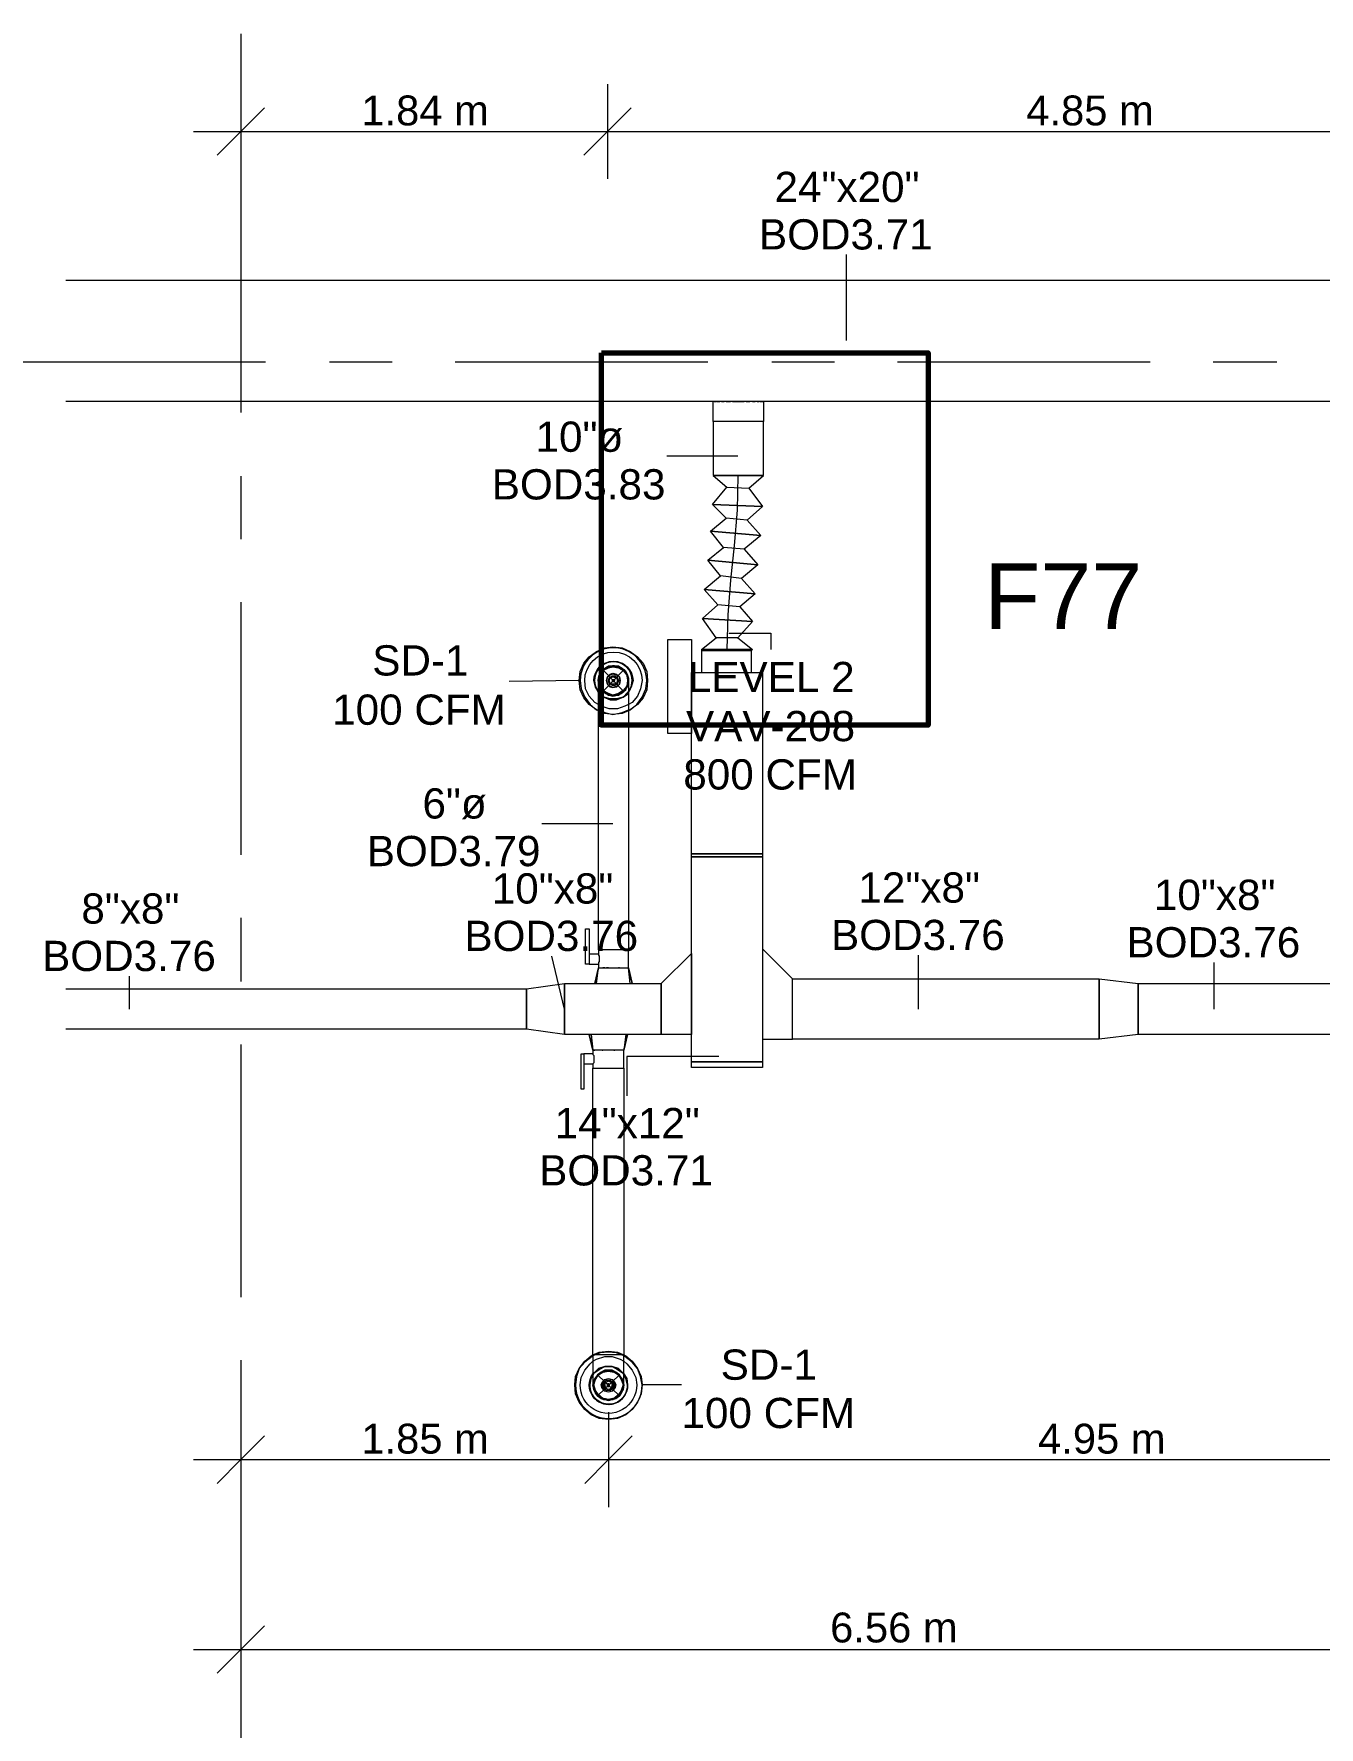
# Model space of a CAD drawing. Header units: metres. Extents: x -2 to 237, y -8 to 52.
# Drawn here: x 4.3 to 10.76, y 35.37 to 43.88 of the extents above; entities that cross this region are included whole.
import ezdxf

# ---------------------------------------------------------------- set-up
doc = ezdxf.new("R2010")
doc.units = ezdxf.units.M
doc.layers.add('HVAC - Ductos', color=5, linetype='Continuous', lineweight=0)
doc.layers.add('PDF2_Text', color=7, linetype='Continuous', lineweight=0)
doc.layers.add('PDF2_Geometry', color=7, linetype='Continuous', lineweight=0, true_color=0xaaaaaa)
doc.styles.add('PDF ArialUnicodeMS-Bold-Identity-H', font='arial.ttf')
doc.styles.add('PDF Helvetica', font='')
doc.styles.get('PDF Helvetica').set_extended_font_data('Helvetica')

msp = doc.modelspace()

# ---------------------------------------------------------------- linework, layer by layer
at = {"layer": 'HVAC - Ductos', "lineweight": 0}
for points in [[(5.3398, 43.6308), (5.3398, 43.3923), (5.3398, 43.1538)], [(7.1836, 43.6308), (7.1836, 43.3923), (7.1836, 43.1538)], [(5.4591, 43.5115), (5.3398, 43.3923), (5.2207, 43.2731)], [(7.3028, 43.5115), (7.1836, 43.3923), (7.0643, 43.2731)], [(5.1014, 43.3923), (7.1836, 43.3923), (12.2743, 43.3923)], [(8.3851, 42.3421), (8.3851, 42.7732)], [(4.4593, 42.6447), (13.508, 42.6447), (13.508, 42.0348), (4.4593, 42.0348)], [(7.9495, 42.0348), (7.954, 42.0348), (7.9632, 42.0348), (7.9678, 42.0348), (7.9678, 41.9339), (7.9632, 41.9339), (7.9495, 41.9339), (7.9311, 41.9339), (7.9036, 41.9339), (7.8761, 41.9339), (7.8394, 41.9339), (7.8073, 41.9339), (7.7798, 41.9339), (7.7522, 41.9339), (7.7293, 41.9339), (7.7201, 41.9339), (7.7155, 41.9339), (7.7155, 42.0348)], [(7.7201, 42.0348), (7.7247, 42.0348), (7.7293, 42.0348)], [(7.7339, 42.0348), (7.743, 42.0348), (7.7476, 42.0348)], [(7.7568, 42.0348), (7.7614, 42.0348), (7.7706, 42.0348)], [(7.7798, 42.0348), (7.7844, 42.0348), (7.8027, 42.0348)], [(7.8118, 42.0348), (7.8394, 42.0348), (7.8715, 42.0348)], [(7.8806, 42.0348), (7.8944, 42.0348), (7.899, 42.0348)], [(7.9127, 42.0348), (7.9219, 42.0348), (7.9265, 42.0348)], [(7.9357, 42.0348), (7.9403, 42.0348), (7.9449, 42.0348)], [(7.8944, 41.5991), (7.9632, 41.5074), (7.7109, 41.5166), (7.7844, 41.6037), (7.8944, 41.5991), (7.9678, 41.6633), (7.9678, 41.9339), (7.9632, 41.9339), (7.9495, 41.9339), (7.9311, 41.9339), (7.9036, 41.9339), (7.8761, 41.9339), (7.8394, 41.9339), (7.8073, 41.9339), (7.7798, 41.9339), (7.7522, 41.9339), (7.7293, 41.9339), (7.7201, 41.9339), (7.7155, 41.9339), (7.7155, 41.6633), (7.9678, 41.6633), (7.7155, 41.6633), (7.7844, 41.6037)], [(7.8394, 41.7596), (7.4816, 41.7596)], [(7.8394, 41.6633), (7.8348, 41.489), (7.821, 41.3101), (7.8027, 41.1359), (7.7889, 40.9616), (7.7844, 40.7873)], [(7.8852, 41.4386), (7.954, 41.3606), (7.7018, 41.3835), (7.7798, 41.4477), (7.7109, 41.5166), (7.9632, 41.5074), (7.8852, 41.4386), (7.7798, 41.4477)], [(7.8715, 41.2918), (7.9403, 41.2138), (7.6881, 41.2368), (7.766, 41.301), (7.7018, 41.3835), (7.954, 41.3606), (7.8715, 41.2918), (7.766, 41.301)], [(7.8578, 41.1451), (7.9265, 41.0671), (7.6697, 41.09), (7.7522, 41.1588), (7.6881, 41.2368), (7.9403, 41.2138), (7.8578, 41.1451), (7.7522, 41.1588)], [(7.8486, 41.0029), (7.9127, 40.9295), (7.6605, 40.9432), (7.7385, 41.0121), (7.6697, 41.09), (7.9265, 41.0671), (7.8486, 41.0029), (7.7385, 41.0121)], [(7.8394, 40.8469), (7.9127, 40.7873), (7.6559, 40.7873), (7.7293, 40.8469), (7.6605, 40.9432), (7.9127, 40.9295), (7.8394, 40.8469), (7.7293, 40.8469)], [(7.7935, 40.8699), (8.0045, 40.8699), (8.0045, 40.7873)], [(7.1377, 40.48), (7.1285, 40.4846), (7.0918, 40.5121), (7.0643, 40.5442), (7.0459, 40.5855), (7.0413, 40.6314), (7.0459, 40.6772), (7.0643, 40.7185), (7.0918, 40.7507), (7.1285, 40.7781), (7.1698, 40.7965), (7.211, 40.8011), (7.257, 40.7965), (7.2982, 40.7781), (7.3349, 40.7507), (7.3624, 40.7185), (7.3807, 40.6772), (7.3853, 40.6314), (7.3807, 40.5855), (7.3624, 40.5442), (7.3349, 40.5121), (7.2982, 40.4846), (7.289, 40.48)], [(7.9127, 40.7873), (7.9036, 40.7873), (7.8852, 40.7873), (7.8578, 40.7873), (7.821, 40.7873), (7.7844, 40.7873), (7.743, 40.7873), (7.7109, 40.7873), (7.6789, 40.7873), (7.6605, 40.7873), (7.6559, 40.7873)], [(7.211, 40.7047), (7.234, 40.7002), (7.2478, 40.6956), (7.2661, 40.6818), (7.2753, 40.6681), (7.2844, 40.6497), (7.289, 40.6314), (7.2844, 40.613), (7.2753, 40.5947), (7.2661, 40.581), (7.2478, 40.5672), (7.234, 40.558), (7.211, 40.558), (7.1927, 40.558), (7.1744, 40.5672), (7.1606, 40.581), (7.1515, 40.5947), (7.1423, 40.613), (7.1377, 40.6314), (7.1423, 40.6497), (7.1515, 40.6681), (7.1606, 40.6818), (7.1744, 40.6956), (7.1927, 40.7002), (7.211, 40.7047), (7.1881, 40.7002)], [(7.1469, 40.6635), (7.1606, 40.6818), (7.1836, 40.6956)], [(7.179, 40.7002), (7.1836, 40.7002), (7.1881, 40.7002)], [(7.2156, 40.7047), (7.2386, 40.7002)], [(7.2386, 40.7002), (7.2432, 40.7002)], [(7.2432, 40.6956), (7.2661, 40.6818), (7.2799, 40.6635)], [(7.0413, 40.6314), (6.6882, 40.6268)], [(7.1836, 40.5672), (7.1606, 40.581), (7.1469, 40.5993), (7.1423, 40.6038), (7.1377, 40.6314), (7.1423, 40.6543)], [(7.1377, 40.6222), (7.1377, 40.613), (7.1469, 40.5947), (7.1606, 40.5764), (7.1744, 40.5672), (7.1927, 40.558), (7.211, 40.5534), (7.234, 40.558), (7.2524, 40.5672), (7.2661, 40.5764), (7.2799, 40.5947), (7.289, 40.613), (7.289, 40.6222)], [(7.1423, 40.6589), (7.1469, 40.6635)], [(7.2799, 40.6635), (7.2844, 40.6589)], [(7.2799, 40.6543), (7.289, 40.6314), (7.2799, 40.6038)], [(7.1881, 40.558), (7.1836, 40.5626), (7.179, 40.5626)], [(7.2386, 40.5626), (7.211, 40.558), (7.1881, 40.5626)], [(7.2432, 40.5626), (7.2386, 40.558)], [(7.2844, 40.6038), (7.2799, 40.5993), (7.2661, 40.581), (7.2432, 40.5672)], [(7.289, 40.5121), (7.2707, 40.503), (7.234, 40.4892), (7.1927, 40.4892), (7.1515, 40.503), (7.1377, 40.5121)], [(7.1377, 40.4846), (7.1698, 40.4709), (7.211, 40.4617), (7.257, 40.4709), (7.289, 40.4846)], [(7.289, 40.48), (7.257, 40.4663), (7.211, 40.4617), (7.1698, 40.4663), (7.1377, 40.48)], [(7.211, 39.9113), (6.8533, 39.9113)], [(6.968, 38.9803), (6.9038, 39.2463)], [(7.1377, 39.2555), (7.1377, 39.2509), (7.1423, 39.2463), (7.1423, 39.2371), (7.1423, 39.228), (7.1423, 39.2188), (7.1377, 39.2143), (7.1377, 39.2097), (7.1377, 39.2051)], [(8.7474, 38.9803), (8.7474, 39.2509)], [(7.0918, 39.2051), (7.1377, 39.2051), (7.1377, 39.1867), (7.1423, 39.1867), (7.1377, 39.1867)], [(7.1285, 39.1087), (7.1377, 39.1867), (7.1193, 39.1087), (7.1239, 39.1087), (7.1285, 39.1087), (7.1377, 39.1087)], [(7.3074, 39.1087), (7.289, 39.1867), (7.3074, 39.1087)], [(7.2982, 39.1087), (7.289, 39.1867)], [(10.2334, 38.9803), (10.2334, 39.2143)], [(4.4593, 39.0812), (6.7754, 39.0812), (6.7754, 38.8794), (4.4593, 38.8794)], [(4.7803, 38.9803), (4.7803, 39.1454)], [(7.1423, 39.1087), (7.1606, 39.1087)], [(7.1652, 39.1087), (7.1698, 39.1087), (7.179, 39.1087), (7.1927, 39.1087), (7.1973, 39.1087), (7.2019, 39.1087), (7.2248, 39.1087), (7.2294, 39.1087), (7.234, 39.1087), (7.2478, 39.1087), (7.257, 39.1087), (7.2615, 39.1087), (7.2661, 39.1087), (7.2844, 39.1087)], [(7.289, 39.1087), (7.2982, 39.1087), (7.3028, 39.1087), (7.3074, 39.1087)], [(7.2753, 38.8519), (7.2661, 38.774), (7.2615, 38.774), (7.257, 38.774), (7.2524, 38.774), (7.2432, 38.774), (7.2248, 38.774), (7.2064, 38.774), (7.1881, 38.774), (7.1698, 38.774), (7.1515, 38.774), (7.1331, 38.774), (7.1239, 38.774), (7.1193, 38.774), (7.1147, 38.774), (7.1102, 38.774), (7.1102, 38.7556), (7.0643, 38.7556), (7.0643, 38.5767), (7.0505, 38.5767), (7.0505, 38.7556), (7.0643, 38.7556)], [(7.1377, 38.8519), (7.1331, 38.8519), (7.1147, 38.8519), (7.1056, 38.8519), (7.101, 38.8519), (7.1102, 38.774), (7.0918, 38.8519), (7.0964, 38.8519), (7.0918, 38.8519), (7.1102, 38.774)], [(7.1698, 38.8519), (7.156, 38.8519), (7.1469, 38.8519), (7.1423, 38.8519)], [(7.2019, 38.8519), (7.179, 38.8519), (7.1744, 38.8519)], [(7.2799, 38.8519), (7.2844, 38.8519), (7.2799, 38.8519), (7.2707, 38.8519), (7.2615, 38.8519), (7.2432, 38.8519), (7.234, 38.8519), (7.2294, 38.8519), (7.2202, 38.8519), (7.211, 38.8519), (7.2064, 38.8519)], [(7.2844, 38.8519), (7.2661, 38.774), (7.2844, 38.8519)], [(7.0643, 38.751), (7.0643, 38.7464), (7.0643, 38.7418), (7.0643, 38.7372), (7.0643, 38.7281), (7.0643, 38.7235), (7.0643, 38.7143), (7.0643, 38.7097), (7.0643, 38.7052), (7.1102, 38.7052), (7.1102, 38.6822), (7.1147, 38.6822), (7.1239, 38.6822), (7.1331, 38.6822), (7.1515, 38.6822), (7.1698, 38.6822), (7.1881, 38.6822), (7.2064, 38.6822), (7.2248, 38.6822), (7.2432, 38.6822), (7.2524, 38.6822), (7.2615, 38.6822), (7.2661, 38.6822), (7.2661, 38.774)], [(7.1102, 38.7556), (7.1102, 38.751), (7.1147, 38.7464), (7.1147, 38.7418), (7.1147, 38.7326), (7.1147, 38.7235), (7.1147, 38.7143), (7.1147, 38.7097), (7.1102, 38.7052)], [(7.743, 38.7418), (7.2799, 38.7418), (7.2799, 38.5447)], [(7.1102, 37.2421), (7.1423, 37.2559), (7.1881, 37.2605), (7.234, 37.2559), (7.2661, 37.2421)], [(7.2661, 37.2375), (7.2294, 37.2513), (7.1881, 37.2559), (7.1469, 37.2513), (7.1102, 37.2375)], [(7.2661, 37.2421), (7.2615, 37.2421), (7.2524, 37.2421), (7.2432, 37.2421), (7.2248, 37.2421), (7.2064, 37.2421), (7.1881, 37.2421), (7.1698, 37.2421), (7.1515, 37.2421), (7.1331, 37.2421), (7.1239, 37.2421), (7.1147, 37.2421), (7.1102, 37.2421), (7.1102, 37.1963), (7.1102, 37.1596), (7.1102, 37.1229), (7.1102, 37.1), (7.1102, 37.0908), (7.1147, 37.0954), (7.1102, 37.0908), (7.1147, 37.0678), (7.1239, 37.0495), (7.1331, 37.0357), (7.1515, 37.022), (7.1698, 37.0174), (7.1881, 37.0128), (7.2064, 37.0174), (7.2248, 37.022), (7.2432, 37.0357), (7.2524, 37.0495), (7.2615, 37.0678), (7.2661, 37.0908), (7.2615, 37.0954), (7.2661, 37.0908), (7.2615, 37.0678), (7.2524, 37.0495), (7.2432, 37.0357), (7.2248, 37.022), (7.2064, 37.0174), (7.1881, 37.0128), (7.1698, 37.0174), (7.1515, 37.022), (7.1331, 37.0357), (7.1239, 37.0495), (7.1147, 37.0678), (7.1102, 37.0908)], [(7.2661, 37.0908), (7.2661, 37.0954), (7.2661, 37.1137), (7.2661, 37.1412), (7.2661, 37.1779), (7.2661, 37.2238), (7.2661, 37.2421), (7.2615, 37.2421), (7.2524, 37.2421), (7.2432, 37.2421), (7.2248, 37.2421), (7.2064, 37.2421), (7.1881, 37.2421), (7.1698, 37.2421), (7.1515, 37.2421), (7.1331, 37.2421), (7.1239, 37.2421), (7.1147, 37.2421), (7.1102, 37.2421)], [(7.1102, 37.21), (7.1285, 37.2192), (7.1698, 37.2329), (7.2064, 37.2329), (7.2478, 37.2192), (7.2661, 37.21)], [(7.555, 37.0908), (7.3578, 37.0908), (7.3487, 37.132), (7.3349, 37.1734), (7.3074, 37.2054), (7.2707, 37.2329), (7.2661, 37.2375)], [(7.2615, 37.0954), (7.2615, 37.1091), (7.2615, 37.0908), (7.2615, 37.0678), (7.2524, 37.0541), (7.2386, 37.0357), (7.2248, 37.0266), (7.2064, 37.0174), (7.1881, 37.0174), (7.1698, 37.0174), (7.1515, 37.0266), (7.1377, 37.0357), (7.1239, 37.0541), (7.1147, 37.0678), (7.1147, 37.0908), (7.1147, 37.1091), (7.1239, 37.1274), (7.1377, 37.1412), (7.1515, 37.155), (7.1698, 37.1596), (7.1881, 37.1642), (7.2064, 37.1596), (7.2248, 37.155), (7.2386, 37.1412), (7.2524, 37.1274), (7.2615, 37.1091), (7.2524, 37.1274), (7.2432, 37.1412), (7.2248, 37.155), (7.2064, 37.1642), (7.1881, 37.1642), (7.1698, 37.1642), (7.1515, 37.155), (7.1331, 37.1412), (7.1239, 37.1274), (7.1147, 37.1091), (7.1147, 37.0954)], [(7.2202, 37.155), (7.2386, 37.1412), (7.2524, 37.1183), (7.2615, 37.0908), (7.2524, 37.0632), (7.2386, 37.0403), (7.2156, 37.022), (7.1881, 37.0174), (7.1606, 37.022), (7.1377, 37.0403), (7.1239, 37.0632), (7.1147, 37.0908), (7.1239, 37.1183), (7.1377, 37.1412), (7.156, 37.155)], [(7.1193, 37.0632), (7.1147, 37.0908), (7.1193, 37.1137), (7.1193, 37.1183), (7.1193, 37.1229)], [(7.1239, 37.1183), (7.1377, 37.1412), (7.1606, 37.155), (7.1881, 37.1596), (7.2156, 37.155), (7.2386, 37.1412), (7.2524, 37.1183)], [(7.156, 37.1596), (7.1606, 37.1596)], [(7.1652, 37.1596), (7.1881, 37.1642), (7.211, 37.1596)], [(7.2156, 37.1596), (7.2202, 37.1596)], [(7.257, 37.1229), (7.257, 37.1183), (7.2615, 37.1137)], [(7.1193, 37.0586), (7.1193, 37.0632)], [(7.156, 37.022), (7.1377, 37.0357), (7.1239, 37.0586)], [(7.2524, 37.0586), (7.2386, 37.0357), (7.2202, 37.022)], [(7.257, 37.1137), (7.2615, 37.0908), (7.257, 37.0632)], [(7.2615, 37.0632), (7.257, 37.0586)], [(5.3398, 36.9532), (5.3398, 36.7147), (5.3398, 36.4762)], [(7.1606, 37.0174), (7.156, 37.022)], [(7.211, 37.022), (7.1881, 37.0174), (7.1652, 37.022)], [(7.1881, 36.9532), (7.1881, 36.7147), (7.1881, 36.4762)], [(7.2202, 37.022), (7.2156, 37.0174)], [(5.4591, 36.834), (5.3398, 36.7147), (5.2207, 36.5955)], [(7.3074, 36.834), (7.1881, 36.7147), (7.0689, 36.5955)], [(5.1014, 36.7147), (7.1881, 36.7147), (12.1458, 36.7147), (14.5491, 36.7147), (16.0259, 36.7147), (16.9569, 36.7147)], [(5.3398, 35.9993), (5.3398, 35.7607), (5.3398, 35.5223)], [(5.4591, 35.88), (5.3398, 35.7607), (5.2207, 35.6416)], [(5.1014, 35.7607), (12.1367, 35.7607)]]:
    msp.add_lwpolyline(points, dxfattribs=at)
for points in [[(7.9678, 41.6633), (7.9632, 41.6633), (7.9495, 41.6633), (7.9311, 41.6633), (7.9036, 41.6633), (7.8761, 41.6633), (7.8394, 41.6633), (7.8073, 41.6633), (7.7798, 41.6633), (7.7522, 41.6633), (7.7293, 41.6633), (7.7201, 41.6633), (7.7155, 41.6633), (7.7201, 41.6633), (7.7293, 41.6633), (7.7522, 41.6633), (7.7798, 41.6633), (7.8073, 41.6633), (7.8394, 41.6633), (7.8761, 41.6633), (7.9036, 41.6633), (7.9311, 41.6633), (7.9495, 41.6633), (7.9632, 41.6633)], [(7.4862, 40.8378), (7.6055, 40.8378), (7.6055, 40.3653), (7.4862, 40.3653)], [(7.9082, 40.7827), (7.9036, 40.7827), (7.8852, 40.7827), (7.8578, 40.7827), (7.821, 40.7827), (7.7844, 40.7827), (7.743, 40.7827), (7.7109, 40.7827), (7.6835, 40.7827), (7.6651, 40.7827), (7.6559, 40.7827), (7.6559, 40.6727), (7.6605, 40.6727), (7.6743, 40.6727), (7.6972, 40.6727), (7.7201, 40.6727), (7.7522, 40.6727), (7.7844, 40.6727), (7.8164, 40.6727), (7.8486, 40.6727), (7.8715, 40.6727), (7.8944, 40.6727), (7.9036, 40.6727), (7.9082, 40.6727), (7.9082, 40.7827), (7.9127, 40.7873), (7.9036, 40.7873), (7.8852, 40.7873), (7.8578, 40.7873), (7.821, 40.7873), (7.7844, 40.7873), (7.743, 40.7873), (7.7109, 40.7873), (7.6789, 40.7873), (7.6605, 40.7873), (7.6559, 40.7873), (7.6559, 40.7827), (7.6651, 40.7827), (7.6835, 40.7827), (7.7109, 40.7827), (7.743, 40.7827), (7.7844, 40.7827), (7.821, 40.7827), (7.8578, 40.7827), (7.8852, 40.7827), (7.9036, 40.7827)], [(7.9082, 40.7827), (7.9036, 40.7827), (7.8944, 40.7827), (7.8715, 40.7827), (7.8486, 40.7827), (7.8164, 40.7827), (7.7844, 40.7827), (7.7522, 40.7827), (7.7201, 40.7827), (7.6972, 40.7827), (7.6743, 40.7827), (7.6605, 40.7827), (7.6559, 40.7827), (7.6605, 40.7827), (7.6743, 40.7827), (7.6972, 40.7827), (7.7201, 40.7827), (7.7522, 40.7827), (7.7844, 40.7827), (7.8164, 40.7827), (7.8486, 40.7827), (7.8715, 40.7827), (7.8944, 40.7827), (7.9036, 40.7827)], [(7.1469, 40.6589), (7.1606, 40.6818), (7.1881, 40.6956), (7.211, 40.7002), (7.2386, 40.6956), (7.2615, 40.6818), (7.2799, 40.6589), (7.2844, 40.6314), (7.2799, 40.6038), (7.2615, 40.581), (7.2386, 40.5672), (7.211, 40.558), (7.1881, 40.5672), (7.1606, 40.581), (7.1469, 40.6038), (7.1423, 40.6314)], [(7.1836, 40.6497), (7.179, 40.6314), (7.1836, 40.6497), (7.1973, 40.6635), (7.211, 40.6681), (7.2294, 40.6635), (7.2432, 40.6497), (7.2478, 40.6314), (7.2432, 40.6497), (7.2294, 40.6589), (7.211, 40.6635), (7.1973, 40.6589)], [(7.2432, 40.613), (7.2478, 40.6314), (7.2432, 40.613), (7.2294, 40.5993), (7.211, 40.5947), (7.1973, 40.5993), (7.1836, 40.613), (7.179, 40.6314), (7.1836, 40.613), (7.1973, 40.6038), (7.211, 40.5993), (7.2294, 40.6038)], [(7.1927, 40.6451), (7.1881, 40.6314), (7.1927, 40.6451), (7.2064, 40.6543), (7.2202, 40.6543), (7.234, 40.6451), (7.2386, 40.6314), (7.234, 40.6451), (7.2202, 40.6543), (7.2064, 40.6543)], [(7.234, 40.6176), (7.2386, 40.6314), (7.234, 40.6176), (7.2202, 40.6084), (7.2064, 40.6084), (7.1927, 40.6176), (7.1881, 40.6314), (7.1927, 40.6176), (7.2064, 40.6084), (7.2202, 40.6084)], [(7.1973, 40.6451), (7.211, 40.6497), (7.2294, 40.6451), (7.234, 40.6314), (7.2294, 40.6176), (7.211, 40.613), (7.1973, 40.6176), (7.1927, 40.6314)], [(7.211, 40.6359), (7.2064, 40.6314), (7.211, 40.6359), (7.2156, 40.6359), (7.2202, 40.6314), (7.2156, 40.6359)], [(7.2156, 40.6268), (7.2202, 40.6314), (7.2156, 40.6268), (7.211, 40.6268), (7.2064, 40.6314), (7.211, 40.6268)], [(7.289, 40.5718), (7.3028, 40.5993), (7.3119, 40.6314), (7.3028, 40.5993)], [(7.9632, 40.6727), (7.9632, 39.76), (7.6055, 39.76), (7.6055, 40.6727)], [(7.1423, 40.5718), (7.1652, 40.5488), (7.1973, 40.5396), (7.2294, 40.5396), (7.2615, 40.5488), (7.2844, 40.5718), (7.289, 40.5764), (7.2844, 40.5718), (7.2615, 40.5488), (7.2294, 40.5396), (7.1973, 40.5396), (7.1652, 40.5488), (7.1423, 40.5718), (7.1377, 40.5764)], [(7.289, 40.5672), (7.2615, 40.5488), (7.2294, 40.535), (7.1973, 40.535), (7.1652, 40.5488), (7.1377, 40.5672), (7.1377, 40.5718), (7.1377, 40.5672), (7.1652, 40.5488), (7.1973, 40.535), (7.2294, 40.535), (7.2615, 40.5488), (7.289, 40.5672), (7.289, 40.5718)], [(7.9632, 39.76), (7.9632, 39.7462), (7.6055, 39.7462), (7.6055, 39.76)], [(7.6055, 38.7143), (7.6055, 39.7462), (7.9632, 39.7462), (7.9632, 38.7143)], [(7.0735, 39.3839), (7.0918, 39.3839), (7.0918, 39.2051), (7.0735, 39.2051)], [(7.4541, 39.1087), (7.6055, 39.26), (7.6055, 38.8519), (7.4541, 38.8519)], [(8.1146, 38.8289), (8.1146, 39.1317), (7.9632, 39.283), (7.9632, 38.8289)], [(7.1698, 39.1867), (7.1606, 39.1867)], [(7.1881, 39.1867), (7.1836, 39.1867), (7.179, 39.1867), (7.1836, 39.1867)], [(7.2432, 39.1867), (7.2386, 39.1867)], [(6.968, 38.8519), (6.7754, 38.8794), (6.7754, 39.0812), (6.968, 39.1087)], [(6.968, 39.1087), (7.4541, 39.1087), (7.4541, 38.8519), (6.968, 38.8519)], [(9.6556, 38.8289), (8.1146, 38.8289), (8.1146, 39.1317), (9.6556, 39.1317)], [(9.6556, 39.1317), (9.8527, 39.1087), (9.8527, 38.8519), (9.6556, 38.8289)], [(9.8527, 39.1087), (12.444, 39.1087), (12.444, 38.8519), (9.8527, 38.8519)], [(7.1147, 38.774), (7.1193, 38.774)], [(7.156, 38.774), (7.1606, 38.774)], [(7.2156, 38.774), (7.2202, 38.774)], [(7.2661, 38.6822), (7.2661, 37.2421), (7.2753, 37.2375), (7.3074, 37.21), (7.3349, 37.1734), (7.3533, 37.132), (7.3578, 37.0908), (7.3533, 37.0449), (7.3349, 37.0037), (7.3074, 36.9669), (7.2753, 36.9394), (7.234, 36.9211), (7.1881, 36.9165), (7.1423, 36.9211), (7.101, 36.9394), (7.0689, 36.9669), (7.0413, 37.0037), (7.023, 37.0449), (7.0185, 37.0908), (7.023, 37.132), (7.0413, 37.1734), (7.0689, 37.21), (7.101, 37.2375), (7.1102, 37.2421), (7.1102, 38.6822), (7.1147, 38.6822), (7.1239, 38.6822), (7.1331, 38.6822), (7.1515, 38.6822), (7.1698, 38.6822), (7.1881, 38.6822), (7.2064, 38.6822), (7.2248, 38.6822), (7.2432, 38.6822), (7.2524, 38.6822), (7.2615, 38.6822)], [(7.6055, 38.7143), (7.9632, 38.7143), (7.9632, 38.6868), (7.6055, 38.6868)], [(7.1102, 37.1412), (7.1147, 37.1504), (7.1423, 37.1688), (7.1698, 37.1825), (7.2064, 37.1825), (7.234, 37.1688), (7.2615, 37.1504), (7.2386, 37.1734), (7.2064, 37.1825), (7.1698, 37.1825), (7.1377, 37.1734), (7.1147, 37.1504), (7.1102, 37.1458), (7.1147, 37.1504)], [(7.2615, 37.1504), (7.234, 37.1688), (7.2064, 37.1825), (7.1698, 37.1825), (7.1423, 37.1688), (7.1147, 37.1504), (7.1377, 37.1734), (7.1698, 37.1825), (7.2064, 37.1825), (7.2386, 37.1734), (7.2615, 37.1504), (7.2661, 37.1458), (7.2615, 37.1504), (7.2661, 37.1412)], [(7.156, 37.1046), (7.1698, 37.1183), (7.1881, 37.1229), (7.2064, 37.1183), (7.2202, 37.1046), (7.2248, 37.0908), (7.2202, 37.0724), (7.2064, 37.0586), (7.1881, 37.0541), (7.1698, 37.0586), (7.156, 37.0724), (7.1515, 37.0908)], [(7.1606, 37.1046), (7.1698, 37.1183), (7.1881, 37.1229), (7.2064, 37.1183), (7.2156, 37.1046), (7.2202, 37.0908), (7.2156, 37.0724), (7.2064, 37.0586), (7.1881, 37.0541), (7.1698, 37.0586), (7.1606, 37.0724), (7.156, 37.0908)], [(7.2844, 37.0908), (7.2799, 37.1229), (7.2661, 37.1458), (7.2799, 37.1229)], [(7.1652, 37.1046), (7.179, 37.1137), (7.1973, 37.1137), (7.211, 37.1046), (7.2156, 37.0908), (7.211, 37.0724), (7.1973, 37.0632), (7.179, 37.0632), (7.1652, 37.0724), (7.1606, 37.0908)], [(7.1698, 37.1046), (7.179, 37.1137), (7.1973, 37.1137), (7.2064, 37.1046), (7.211, 37.0908), (7.2064, 37.0724), (7.1973, 37.0632), (7.179, 37.0632), (7.1698, 37.0724), (7.1652, 37.0908)], [(7.1744, 37.1046), (7.1881, 37.1091), (7.2019, 37.1046), (7.2064, 37.0908), (7.2019, 37.0724), (7.1881, 37.0678), (7.1744, 37.0724), (7.1698, 37.0908)], [(7.1836, 37.0954), (7.1836, 37.0908), (7.1836, 37.0954), (7.1927, 37.0954), (7.1927, 37.0908), (7.1927, 37.0954)], [(7.1927, 37.0862), (7.1927, 37.0908), (7.1927, 37.0816), (7.1836, 37.0816), (7.1836, 37.0908), (7.1836, 37.0862)]]:
    msp.add_lwpolyline(points, close=True, dxfattribs=at)
for points in [[(7.289, 40.4846), (7.2982, 40.4846), (7.3303, 40.5121), (7.3578, 40.5488), (7.3761, 40.5901), (7.3807, 40.6314, 0.986378), (7.0459, 40.6314), (7.0505, 40.5901), (7.0689, 40.5488), (7.0964, 40.5121), (7.1285, 40.4846), (7.1377, 40.4846)], [(7.1377, 40.5121), (7.1193, 40.5213), (7.0918, 40.5534), (7.0735, 40.5901), (7.0689, 40.6314, -0.994123), (7.3578, 40.6314), (7.3487, 40.5901), (7.3349, 40.5534), (7.3074, 40.5213), (7.289, 40.5121)], [(7.1377, 40.6314, -1.064721), (7.289, 40.6222), (7.289, 40.6314), (7.289, 40.6268), (7.289, 40.613), (7.289, 40.5901), (7.289, 40.5534), (7.289, 40.5076), (7.289, 40.4571), (7.289, 40.4021), (7.2799, 40.4021), (7.2661, 40.4021), (7.2524, 40.4021), (7.234, 40.4021), (7.211, 40.4021), (7.1927, 40.4021), (7.1744, 40.4021), (7.1606, 40.4021), (7.1469, 40.4021), (7.1377, 40.4021), (7.1469, 40.4021), (7.1606, 40.4021), (7.1744, 40.4021), (7.1927, 40.4021), (7.211, 40.4021), (7.234, 40.4021), (7.2524, 40.4021), (7.2661, 40.4021), (7.2799, 40.4021), (7.289, 40.4021), (7.289, 39.2784), (7.2799, 39.2784), (7.2661, 39.2784), (7.2524, 39.2784), (7.234, 39.2784), (7.211, 39.2784), (7.1927, 39.2784), (7.1744, 39.2784), (7.1606, 39.2784), (7.1469, 39.2784), (7.1377, 39.2784), (7.1377, 39.2555), (7.0918, 39.2555), (7.0918, 39.2509), (7.0918, 39.2463), (7.0918, 39.2371), (7.0918, 39.2326), (7.0918, 39.2234), (7.0918, 39.2188), (7.0918, 39.2143), (7.0918, 39.2097)], [(7.1193, 39.1087), (7.1377, 39.1867), (7.1423, 39.1867), (7.1469, 39.1867), (7.1606, 39.1867), (7.1744, 39.1867), (7.1927, 39.1867), (7.211, 39.1867), (7.234, 39.1867), (7.2524, 39.1867), (7.2661, 39.1867), (7.2799, 39.1867), (7.2844, 39.1867), (7.289, 39.1867), (7.289, 39.2784), (7.2799, 39.2784), (7.2661, 39.2784), (7.2524, 39.2784), (7.234, 39.2784), (7.211, 39.2784), (7.1927, 39.2784), (7.1744, 39.2784), (7.1606, 39.2784), (7.1469, 39.2784), (7.1377, 39.2784), (7.1377, 40.4021), (7.1377, 40.4387), (7.1377, 40.4892), (7.1377, 40.535), (7.1377, 40.5764), (7.1377, 40.6038), (7.1377, 40.6268), (7.1377, 40.6314), (7.1377, 40.6222, -1.064963), (7.289, 40.6314)], [(7.1102, 37.2375), (7.1056, 37.2329), (7.0689, 37.2054), (7.0413, 37.1734), (7.0276, 37.132), (7.023, 37.0908, 1.013809), (7.3578, 37.0908)], [(7.2661, 37.21), (7.2799, 37.1963), (7.3074, 37.1642), (7.3257, 37.1274), (7.3303, 37.0908, -1.008114), (7.0459, 37.0908), (7.0505, 37.1274), (7.0689, 37.1642), (7.0964, 37.1963), (7.1102, 37.21)]]:
    msp.add_lwpolyline(points, format="xyb", dxfattribs=at)
for points in [[(7.3119, 40.6314, 1.386749), (7.1377, 40.5718), (7.1239, 40.5993), (7.1147, 40.6314, -0.990087)], [(7.1377, 40.5764), (7.1239, 40.5993), (7.1193, 40.6314, -1.397052), (7.289, 40.5764), (7.3028, 40.5993), (7.3074, 40.6314, 1.39744)], [(7.1102, 37.1458), (7.0964, 37.1229), (7.0918, 37.0908, 1.017926), (7.2844, 37.0908), (7.2753, 37.1229), (7.2661, 37.1412, -1.403672), (7.0964, 37.0908), (7.101, 37.1229), (7.1102, 37.1412, 1.374103), (7.2844, 37.0908, -1.389567)]]:
    msp.add_lwpolyline(points, format="xyb", close=True, dxfattribs=at)
at = {"layer": 'PDF2_Geometry', "lineweight": 0}
for points in [[(5.3398, 43.8831), (5.3398, 43.5666)], [(5.3398, 43.2501), (5.3398, 41.9797)], [(4.4363, 42.232), (3.9594, 42.232)], [(5.4637, 42.232), (4.4363, 42.232)], [(6.1012, 42.232), (5.7847, 42.232)], [(7.6881, 42.232), (6.4177, 42.232)], [(8.3255, 42.232), (8.0091, 42.232)], [(9.9124, 42.232), (8.642, 42.232)], [(10.5499, 42.232), (10.2288, 42.232)], [(5.3398, 41.6587), (5.3398, 41.3423)], [(5.3398, 41.0258), (5.3398, 39.7554)], [(5.3398, 39.4389), (5.3398, 39.1179)], [(5.3398, 38.8015), (5.3398, 37.5311)], [(5.3398, 37.2146), (5.3398, 36.8936)], [(5.3398, 36.5771), (5.3398, 35.3067)]]:
    msp.add_lwpolyline(points, dxfattribs=at)
at = {"layer": 'PDF2_Geometry', "color": 232, "lineweight": 70, "true_color": 0xe91e64}
msp.add_lwpolyline([(7.1535, 42.279), (8.7952, 42.279), (8.7952, 40.4074), (7.1535, 40.4074)], close=True, dxfattribs=at)
at = {"layer": 'PDF2_Geometry', "color": 8, "lineweight": 0, "true_color": 0x808080}
for points in [[(7.2753, 40.6772), (7.2386, 40.7047), (7.1881, 40.7047), (7.1515, 40.6772), (7.1377, 40.6314), (7.1515, 40.5855), (7.1881, 40.558), (7.2386, 40.558), (7.2753, 40.5855), (7.289, 40.6314)], [(7.2478, 37.132), (7.211, 37.1596), (7.1652, 37.1596), (7.1285, 37.132), (7.1102, 37.0908), (7.1285, 37.0449), (7.1652, 37.0174), (7.211, 37.0174), (7.2478, 37.0449), (7.2661, 37.0908)]]:
    msp.add_lwpolyline(points, close=True, dxfattribs=at)
for points in [[(7.1606, 40.6864), (7.2661, 40.5764)], [(7.2661, 40.6864), (7.1606, 40.5764)], [(7.1331, 37.1412), (7.2432, 37.0357)], [(7.2432, 37.1412), (7.1331, 37.0357)]]:
    msp.add_lwpolyline(points, dxfattribs=at)

# ---------------------------------------------------------------- texts
at = {"layer": 'PDF2_Text', "lineweight": 0, "attachment_point": 4, "style": 'PDF Helvetica'}
for s, insert, char_height in [('1.84 m', (5.9456, 43.497), 0.15017), ('4.85 m', (9.2891, 43.497), 0.15017), ('24"x20"', (8.0233, 43.1124), 0.15205), ('BOD3.71', (7.9453, 42.8739), 0.15205), ('10"ø', (6.8216, 41.8558), 0.15205), ('BOD3.83', (6.6015, 41.6172), 0.15205), ('SD-1', (6.0007, 40.7321), 0.15205), ('LEVEL 2', (7.5876, 40.6495), 0.15205), ('100 CFM', (5.7989, 40.4844), 0.15205), ('VAV-208', (7.5784, 40.4019), 0.15205), ('800 CFM', (7.5646, 40.1588), 0.15205), ('6"ø', (6.2529, 40.012), 0.15205), ('BOD3.79', (5.9731, 39.7735), 0.15205), ('10"x8"', (6.6015, 39.5855), 0.15205), ('12"x8"', (8.4452, 39.5901), 0.15205), ('10"x8"', (9.9312, 39.5534), 0.15205), ('8"x8"', (4.5376, 39.4846), 0.15205), ('BOD3.76', (6.4639, 39.347), 0.15205), ('BOD3.76', (8.3076, 39.3516), 0.15205), ('BOD3.76', (9.7936, 39.3149), 0.15205), ('BOD3.76', (4.3404, 39.2461), 0.15205), ('14"x12"', (6.918, 38.4068), 0.15205), ('BOD3.71', (6.84, 38.1683), 0.15205), ('SD-1', (7.7527, 37.1914), 0.15205), ('100 CFM', (7.5555, 36.9483), 0.15205), ('1.85 m', (5.9456, 36.8192), 0.15017), ('4.95 m', (9.3487, 36.8192), 0.15017), ('6.56 m', (8.303, 35.8698), 0.15017)]:
    msp.add_mtext(s, dxfattribs=dict(at, insert=insert, char_height=char_height))
at = {"layer": 'PDF2_Text', "color": 232, "lineweight": 70, "true_color": 0xe91e64, "insert": (9.0778, 41.0565), "char_height": 0.33022, "attachment_point": 4, "style": 'PDF ArialUnicodeMS-Bold-Identity-H'}
msp.add_mtext('F77', dxfattribs=at)

doc.saveas('drawing.dxf')
